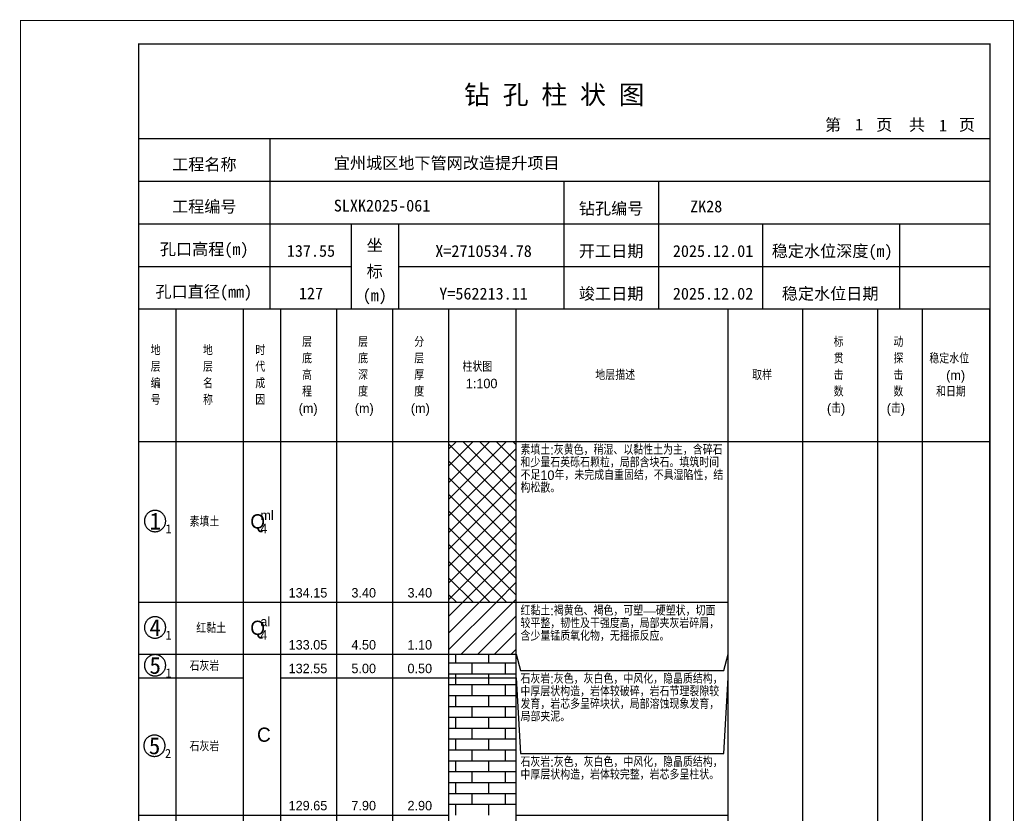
# Model space of a CAD drawing. Header units: millimetres. Extents: x 12489 to 89920, y 4630 to 4927.
# Drawn here: x 44389.3 to 44599.6, y 4758.7 to 4926.8 of the extents above; entities that cross this region are included whole.
import ezdxf
from ezdxf.enums import TextEntityAlignment as Align

# ---------------------------------------------------------------- set-up
doc = ezdxf.new("R2010")
doc.units = ezdxf.units.MM
doc.layers.add('ZZT_TC', color=7, linetype='Continuous')
doc.styles.add('成果图图块', font='', dxfattribs={"height": 2.5})
doc.styles.add('成果图模板', font='')
doc.styles.add('成果图模板标题', font='simhei.ttf')
doc.styles.add('成果图表体', font='Comfont.shx', dxfattribs={"height": 2, "bigfont": 'Hztxt12a.shx'})
doc.styles.get('成果图图块').set_extended_font_data('FangSong_GB2312')
doc.styles.get('成果图模板').set_extended_font_data('FangSong_GB2312')
pattern_1 = [(0, (0, 0), (0, 2.3), []), (90, (0, 0), (-3.5, 2.3), [2.3, -2.3])]

# ---------------------------------------------------------------- blocks, each defined once
blk = doc.blocks.new('DCBH-1-1-1263', base_point=(0.3, -0.11))
at = {"layer": 'ZZT_TC', "color": 7}
blk.add_polyline3d([(-0.19, 2.31, 0), (-0.3, 2.31, 0), (-0.41, 2.3, 0), (-0.52, 2.29, 0), (-0.63, 2.27, 0), (-0.73, 2.24, 0), (-0.84, 2.21, 0), (-0.95, 2.18, 0), (-1.05, 2.14, 0), (-1.15, 2.09, 0), (-1.25, 2.04, 0), (-1.35, 1.99, 0), (-1.44, 1.93, 0), (-1.53, 1.87, 0), (-1.62, 1.8, 0), (-1.7, 1.73, 0), (-1.78, 1.65, 0), (-1.86, 1.57, 0), (-1.93, 1.49, 0), (-2, 1.4, 0), (-2.06, 1.31, 0), (-2.12, 1.22, 0), (-2.17, 1.12, 0), (-2.22, 1.02, 0), (-2.27, 0.92, 0), (-2.31, 0.82, 0), (-2.34, 0.71, 0), (-2.37, 0.61, 0), (-2.4, 0.5, 0), (-2.41, 0.39, 0), (-2.43, 0.28, 0), (-2.44, 0.17, 0), (-2.44, 0.06, 0), (-2.44, -0.05, 0), (-2.43, -0.16, 0), (-2.41, -0.27, 0), (-2.4, -0.38, 0), (-2.37, -0.49, 0), (-2.34, -0.6, 0), (-2.31, -0.7, 0), (-2.27, -0.8, 0), (-2.22, -0.9, 0), (-2.17, -1, 0), (-2.12, -1.1, 0), (-2.06, -1.19, 0), (-2, -1.28, 0), (-1.93, -1.37, 0), (-1.86, -1.45, 0), (-1.78, -1.53, 0), (-1.7, -1.61, 0), (-1.62, -1.68, 0), (-1.53, -1.75, 0), (-1.44, -1.81, 0), (-1.35, -1.87, 0), (-1.25, -1.93, 0), (-1.15, -1.98, 0), (-1.05, -2.02, 0), (-0.95, -2.06, 0), (-0.84, -2.1, 0), (-0.73, -2.13, 0), (-0.63, -2.15, 0), (-0.52, -2.17, 0), (-0.41, -2.18, 0), (-0.3, -2.19, 0), (-0.19, -2.19, 0), (-0.08, -2.19, 0), (0.03, -2.18, 0), (0.14, -2.17, 0), (0.25, -2.15, 0), (0.36, -2.13, 0), (0.47, -2.1, 0), (0.57, -2.06, 0), (0.67, -2.02, 0), (0.77, -1.98, 0), (0.87, -1.93, 0), (0.97, -1.87, 0), (1.06, -1.81, 0), (1.15, -1.75, 0), (1.24, -1.68, 0), (1.32, -1.61, 0), (1.4, -1.53, 0), (1.48, -1.45, 0), (1.55, -1.37, 0), (1.62, -1.28, 0), (1.68, -1.19, 0), (1.74, -1.1, 0), (1.8, -1, 0), (1.85, -0.9, 0), (1.89, -0.8, 0), (1.93, -0.7, 0), (1.97, -0.6, 0), (2, -0.49, 0), (2.02, -0.38, 0), (2.04, -0.27, 0), (2.05, -0.16, 0), (2.06, -0.05, 0), (2.06, 0.06, 0), (2.06, 0.17, 0), (2.05, 0.28, 0), (2.04, 0.39, 0), (2.02, 0.5, 0), (2, 0.61, 0), (1.97, 0.71, 0), (1.93, 0.82, 0), (1.89, 0.92, 0), (1.85, 1.02, 0), (1.8, 1.12, 0), (1.74, 1.22, 0), (1.68, 1.31, 0), (1.62, 1.4, 0), (1.55, 1.49, 0), (1.48, 1.57, 0), (1.4, 1.65, 0), (1.32, 1.73, 0), (1.24, 1.8, 0), (1.15, 1.87, 0), (1.06, 1.93, 0), (0.97, 1.99, 0), (0.87, 2.04, 0), (0.77, 2.09, 0), (0.67, 2.14, 0), (0.57, 2.18, 0), (0.47, 2.21, 0), (0.36, 2.24, 0), (0.25, 2.27, 0), (0.14, 2.29, 0), (0.03, 2.3, 0), (-0.08, 2.31, 0), (-0.19, 2.31, 0)], dxfattribs=at)
at = {"style": '成果图图块'}
blk.add_text('1', height=3.57, dxfattribs=at).set_placement((-0.16, -1.74), align=Align.CENTER)
blk.add_text('1', height=1.91, dxfattribs=at).set_placement((2.03, -2.53))
blk = doc.blocks.new('DCBH-1-1-1264', base_point=(0.3, -0.11))
at = {"layer": 'ZZT_TC', "color": 7}
blk.add_polyline3d([(-0.19, 2.31, 0), (-0.3, 2.31, 0), (-0.41, 2.3, 0), (-0.52, 2.29, 0), (-0.63, 2.27, 0), (-0.73, 2.24, 0), (-0.84, 2.21, 0), (-0.95, 2.18, 0), (-1.05, 2.14, 0), (-1.15, 2.09, 0), (-1.25, 2.04, 0), (-1.35, 1.99, 0), (-1.44, 1.93, 0), (-1.53, 1.87, 0), (-1.62, 1.8, 0), (-1.7, 1.73, 0), (-1.78, 1.65, 0), (-1.86, 1.57, 0), (-1.93, 1.49, 0), (-2, 1.4, 0), (-2.06, 1.31, 0), (-2.12, 1.22, 0), (-2.17, 1.12, 0), (-2.22, 1.02, 0), (-2.27, 0.92, 0), (-2.31, 0.82, 0), (-2.34, 0.71, 0), (-2.37, 0.61, 0), (-2.4, 0.5, 0), (-2.41, 0.39, 0), (-2.43, 0.28, 0), (-2.44, 0.17, 0), (-2.44, 0.06, 0), (-2.44, -0.05, 0), (-2.43, -0.16, 0), (-2.41, -0.27, 0), (-2.4, -0.38, 0), (-2.37, -0.49, 0), (-2.34, -0.6, 0), (-2.31, -0.7, 0), (-2.27, -0.8, 0), (-2.22, -0.9, 0), (-2.17, -1, 0), (-2.12, -1.1, 0), (-2.06, -1.19, 0), (-2, -1.28, 0), (-1.93, -1.37, 0), (-1.86, -1.45, 0), (-1.78, -1.53, 0), (-1.7, -1.61, 0), (-1.62, -1.68, 0), (-1.53, -1.75, 0), (-1.44, -1.81, 0), (-1.35, -1.87, 0), (-1.25, -1.93, 0), (-1.15, -1.98, 0), (-1.05, -2.02, 0), (-0.95, -2.06, 0), (-0.84, -2.1, 0), (-0.73, -2.13, 0), (-0.63, -2.15, 0), (-0.52, -2.17, 0), (-0.41, -2.18, 0), (-0.3, -2.19, 0), (-0.19, -2.19, 0), (-0.08, -2.19, 0), (0.03, -2.18, 0), (0.14, -2.17, 0), (0.25, -2.15, 0), (0.36, -2.13, 0), (0.47, -2.1, 0), (0.57, -2.06, 0), (0.67, -2.02, 0), (0.77, -1.98, 0), (0.87, -1.93, 0), (0.97, -1.87, 0), (1.06, -1.81, 0), (1.15, -1.75, 0), (1.24, -1.68, 0), (1.32, -1.61, 0), (1.4, -1.53, 0), (1.48, -1.45, 0), (1.55, -1.37, 0), (1.62, -1.28, 0), (1.68, -1.19, 0), (1.74, -1.1, 0), (1.8, -1, 0), (1.85, -0.9, 0), (1.89, -0.8, 0), (1.93, -0.7, 0), (1.97, -0.6, 0), (2, -0.49, 0), (2.02, -0.38, 0), (2.04, -0.27, 0), (2.05, -0.16, 0), (2.06, -0.05, 0), (2.06, 0.06, 0), (2.06, 0.17, 0), (2.05, 0.28, 0), (2.04, 0.39, 0), (2.02, 0.5, 0), (2, 0.61, 0), (1.97, 0.71, 0), (1.93, 0.82, 0), (1.89, 0.92, 0), (1.85, 1.02, 0), (1.8, 1.12, 0), (1.74, 1.22, 0), (1.68, 1.31, 0), (1.62, 1.4, 0), (1.55, 1.49, 0), (1.48, 1.57, 0), (1.4, 1.65, 0), (1.32, 1.73, 0), (1.24, 1.8, 0), (1.15, 1.87, 0), (1.06, 1.93, 0), (0.97, 1.99, 0), (0.87, 2.04, 0), (0.77, 2.09, 0), (0.67, 2.14, 0), (0.57, 2.18, 0), (0.47, 2.21, 0), (0.36, 2.24, 0), (0.25, 2.27, 0), (0.14, 2.29, 0), (0.03, 2.3, 0), (-0.08, 2.31, 0), (-0.19, 2.31, 0)], dxfattribs=at)
at = {"style": '成果图图块'}
blk.add_text('4', height=3.57, dxfattribs=at).set_placement((-0.16, -1.74), align=Align.CENTER)
blk.add_text('1', height=1.91, dxfattribs=at).set_placement((2.03, -2.53))
blk = doc.blocks.new('DCBH-1-1-1265', base_point=(0.3, -0.11))
at = {"layer": 'ZZT_TC', "color": 7}
blk.add_polyline3d([(-0.19, 2.31, 0), (-0.3, 2.31, 0), (-0.41, 2.3, 0), (-0.52, 2.29, 0), (-0.63, 2.27, 0), (-0.73, 2.24, 0), (-0.84, 2.21, 0), (-0.95, 2.18, 0), (-1.05, 2.14, 0), (-1.15, 2.09, 0), (-1.25, 2.04, 0), (-1.35, 1.99, 0), (-1.44, 1.93, 0), (-1.53, 1.87, 0), (-1.62, 1.8, 0), (-1.7, 1.73, 0), (-1.78, 1.65, 0), (-1.86, 1.57, 0), (-1.93, 1.49, 0), (-2, 1.4, 0), (-2.06, 1.31, 0), (-2.12, 1.22, 0), (-2.17, 1.12, 0), (-2.22, 1.02, 0), (-2.27, 0.92, 0), (-2.31, 0.82, 0), (-2.34, 0.71, 0), (-2.37, 0.61, 0), (-2.4, 0.5, 0), (-2.41, 0.39, 0), (-2.43, 0.28, 0), (-2.44, 0.17, 0), (-2.44, 0.06, 0), (-2.44, -0.05, 0), (-2.43, -0.16, 0), (-2.41, -0.27, 0), (-2.4, -0.38, 0), (-2.37, -0.49, 0), (-2.34, -0.6, 0), (-2.31, -0.7, 0), (-2.27, -0.8, 0), (-2.22, -0.9, 0), (-2.17, -1, 0), (-2.12, -1.1, 0), (-2.06, -1.19, 0), (-2, -1.28, 0), (-1.93, -1.37, 0), (-1.86, -1.45, 0), (-1.78, -1.53, 0), (-1.7, -1.61, 0), (-1.62, -1.68, 0), (-1.53, -1.75, 0), (-1.44, -1.81, 0), (-1.35, -1.87, 0), (-1.25, -1.93, 0), (-1.15, -1.98, 0), (-1.05, -2.02, 0), (-0.95, -2.06, 0), (-0.84, -2.1, 0), (-0.73, -2.13, 0), (-0.63, -2.15, 0), (-0.52, -2.17, 0), (-0.41, -2.18, 0), (-0.3, -2.19, 0), (-0.19, -2.19, 0), (-0.08, -2.19, 0), (0.03, -2.18, 0), (0.14, -2.17, 0), (0.25, -2.15, 0), (0.36, -2.13, 0), (0.47, -2.1, 0), (0.57, -2.06, 0), (0.67, -2.02, 0), (0.77, -1.98, 0), (0.87, -1.93, 0), (0.97, -1.87, 0), (1.06, -1.81, 0), (1.15, -1.75, 0), (1.24, -1.68, 0), (1.32, -1.61, 0), (1.4, -1.53, 0), (1.48, -1.45, 0), (1.55, -1.37, 0), (1.62, -1.28, 0), (1.68, -1.19, 0), (1.74, -1.1, 0), (1.8, -1, 0), (1.85, -0.9, 0), (1.89, -0.8, 0), (1.93, -0.7, 0), (1.97, -0.6, 0), (2, -0.49, 0), (2.02, -0.38, 0), (2.04, -0.27, 0), (2.05, -0.16, 0), (2.06, -0.05, 0), (2.06, 0.06, 0), (2.06, 0.17, 0), (2.05, 0.28, 0), (2.04, 0.39, 0), (2.02, 0.5, 0), (2, 0.61, 0), (1.97, 0.71, 0), (1.93, 0.82, 0), (1.89, 0.92, 0), (1.85, 1.02, 0), (1.8, 1.12, 0), (1.74, 1.22, 0), (1.68, 1.31, 0), (1.62, 1.4, 0), (1.55, 1.49, 0), (1.48, 1.57, 0), (1.4, 1.65, 0), (1.32, 1.73, 0), (1.24, 1.8, 0), (1.15, 1.87, 0), (1.06, 1.93, 0), (0.97, 1.99, 0), (0.87, 2.04, 0), (0.77, 2.09, 0), (0.67, 2.14, 0), (0.57, 2.18, 0), (0.47, 2.21, 0), (0.36, 2.24, 0), (0.25, 2.27, 0), (0.14, 2.29, 0), (0.03, 2.3, 0), (-0.08, 2.31, 0), (-0.19, 2.31, 0)], dxfattribs=at)
at = {"style": '成果图图块'}
blk.add_text('5', height=3.57, dxfattribs=at).set_placement((-0.16, -1.74), align=Align.CENTER)
blk.add_text('1', height=1.91, dxfattribs=at).set_placement((2.03, -2.53))
blk = doc.blocks.new('DCBH-1-1-1266', base_point=(0.43, -0.11))
at = {"layer": 'ZZT_TC', "color": 7}
blk.add_polyline3d([(-0.19, 2.31, 0), (-0.3, 2.31, 0), (-0.41, 2.3, 0), (-0.52, 2.29, 0), (-0.63, 2.27, 0), (-0.73, 2.24, 0), (-0.84, 2.21, 0), (-0.95, 2.18, 0), (-1.05, 2.14, 0), (-1.15, 2.09, 0), (-1.25, 2.04, 0), (-1.35, 1.99, 0), (-1.44, 1.93, 0), (-1.53, 1.87, 0), (-1.62, 1.8, 0), (-1.7, 1.73, 0), (-1.78, 1.65, 0), (-1.86, 1.57, 0), (-1.93, 1.49, 0), (-2, 1.4, 0), (-2.06, 1.31, 0), (-2.12, 1.22, 0), (-2.17, 1.12, 0), (-2.22, 1.02, 0), (-2.27, 0.92, 0), (-2.31, 0.82, 0), (-2.34, 0.71, 0), (-2.37, 0.61, 0), (-2.4, 0.5, 0), (-2.41, 0.39, 0), (-2.43, 0.28, 0), (-2.44, 0.17, 0), (-2.44, 0.06, 0), (-2.44, -0.05, 0), (-2.43, -0.16, 0), (-2.41, -0.27, 0), (-2.4, -0.38, 0), (-2.37, -0.49, 0), (-2.34, -0.6, 0), (-2.31, -0.7, 0), (-2.27, -0.8, 0), (-2.22, -0.9, 0), (-2.17, -1, 0), (-2.12, -1.1, 0), (-2.06, -1.19, 0), (-2, -1.28, 0), (-1.93, -1.37, 0), (-1.86, -1.45, 0), (-1.78, -1.53, 0), (-1.7, -1.61, 0), (-1.62, -1.68, 0), (-1.53, -1.75, 0), (-1.44, -1.81, 0), (-1.35, -1.87, 0), (-1.25, -1.93, 0), (-1.15, -1.98, 0), (-1.05, -2.02, 0), (-0.95, -2.06, 0), (-0.84, -2.1, 0), (-0.73, -2.13, 0), (-0.63, -2.15, 0), (-0.52, -2.17, 0), (-0.41, -2.18, 0), (-0.3, -2.19, 0), (-0.19, -2.19, 0), (-0.08, -2.19, 0), (0.03, -2.18, 0), (0.14, -2.17, 0), (0.25, -2.15, 0), (0.36, -2.13, 0), (0.47, -2.1, 0), (0.57, -2.06, 0), (0.67, -2.02, 0), (0.77, -1.98, 0), (0.87, -1.93, 0), (0.97, -1.87, 0), (1.06, -1.81, 0), (1.15, -1.75, 0), (1.24, -1.68, 0), (1.32, -1.61, 0), (1.4, -1.53, 0), (1.48, -1.45, 0), (1.55, -1.37, 0), (1.62, -1.28, 0), (1.68, -1.19, 0), (1.74, -1.1, 0), (1.8, -1, 0), (1.85, -0.9, 0), (1.89, -0.8, 0), (1.93, -0.7, 0), (1.97, -0.6, 0), (2, -0.49, 0), (2.02, -0.38, 0), (2.04, -0.27, 0), (2.05, -0.16, 0), (2.06, -0.05, 0), (2.06, 0.06, 0), (2.06, 0.17, 0), (2.05, 0.28, 0), (2.04, 0.39, 0), (2.02, 0.5, 0), (2, 0.61, 0), (1.97, 0.71, 0), (1.93, 0.82, 0), (1.89, 0.92, 0), (1.85, 1.02, 0), (1.8, 1.12, 0), (1.74, 1.22, 0), (1.68, 1.31, 0), (1.62, 1.4, 0), (1.55, 1.49, 0), (1.48, 1.57, 0), (1.4, 1.65, 0), (1.32, 1.73, 0), (1.24, 1.8, 0), (1.15, 1.87, 0), (1.06, 1.93, 0), (0.97, 1.99, 0), (0.87, 2.04, 0), (0.77, 2.09, 0), (0.67, 2.14, 0), (0.57, 2.18, 0), (0.47, 2.21, 0), (0.36, 2.24, 0), (0.25, 2.27, 0), (0.14, 2.29, 0), (0.03, 2.3, 0), (-0.08, 2.31, 0), (-0.19, 2.31, 0)], dxfattribs=at)
at = {"style": '成果图图块'}
blk.add_text('5', height=3.57, dxfattribs=at).set_placement((-0.16, -1.74), align=Align.CENTER)
blk.add_text('2', height=1.91, dxfattribs=at).set_placement((2.03, -2.53))
blk = doc.blocks.new('钻孔柱状图路桥昇龙制图梁世成校核莫家里.dwg146', base_point=(25, 236))
for p, q in [((52.82, 236), (52.82, 272)), ((25, 263), (205, 263)), ((115, 236), (115, 263)), ((135, 236), (135, 263)), ((25, 254), (205, 254)), ((70, 236), (70, 254)), ((80, 236), (80, 254)), ((157, 236), (157, 254)), ((185.95, 236), (185.95, 254)), ((25, 245), (70, 245)), ((80, 245), (205, 245))]:
    blk.add_line(p, q)
for points, const_width in [([(0, 0), (210, 0), (210, 297), (0, 297)], 0.25), ([(25, 5), (205, 5), (205, 292), (25, 292)], 0.3)]:
    blk.add_lwpolyline(points, close=True, dxfattribs=dict(const_width=const_width))
at = {"const_width": 0.3}
for points in [[(25, 272), (205, 272)], [(25, 236), (205, 236)]]:
    blk.add_lwpolyline(points, dxfattribs=at)
for s, height, style, p in [('钻 孔 柱 状 图', 4, '成果图模板标题', (93.8, 279.31)), ('第', 2.5, '成果图模板', (170.12, 273.7)), ('页', 2.5, '成果图模板', (180.96, 273.7)), ('共', 2.5, '成果图模板', (187.88, 273.7)), ('页', 2.5, '成果图模板', (198.44, 273.7)), ('工程名称', 2.5, '成果图模板', (32.07, 265.32)), ('宜州城区地下管网改造提升项目', 2.5, '成果图模板', (66.26, 265.61)), ('工程编号', 2.5, '成果图模板', (32.05, 256.41)), ('SLXK2025-061', 2.5, '成果图模板', (66.26, 256.61)), ('钻孔编号', 2.5, '成果图模板', (118.08, 256)), ('ZK28', 2.5, '成果图模板', (141.61, 256.43)), ('孔口高程(m)', 2.5, '成果图模板', (29.48, 247.41)), ('坐', 2.5, '成果图模板', (73.21, 248.24)), ('开工日期', 2.5, '成果图模板', (118.08, 247)), ('稳定水位深度(m)', 2.5, '成果图模板', (158.86, 247)), ('标', 2.5, '成果图模板', (73.21, 242.7)), ('孔口直径(mm)', 2.5, '成果图模板', (28.54, 238.41)), ('(m) ', 2.5, '成果图模板', (72.38, 237.65)), ('竣工日期', 2.5, '成果图模板', (118.08, 238)), ('稳定水位日期', 2.5, '成果图模板', (160.99, 238))]:
    blk.add_text(s, height=height, dxfattribs=dict(style=style)).set_placement(p)
at = {"style": '成果图模板'}
for s, p in [('1', (177.35, 273.74)), ('1', (195.08, 273.53)), ('137.55', (61.43, 247.04)), ('X=2710534.78', (97.92, 247)), ('2025.12.01', (146.46, 247)), ('127', (61.43, 238.04)), ('Y=562213.11', (97.92, 238)), ('2025.12.02', (146.46, 238))]:
    blk.add_text(s, height=2.5, dxfattribs=at).set_placement(p, align=Align.CENTER)

msp = doc.modelspace()

# ---------------------------------------------------------------- hatches: boundary and pattern name
at = {"linetype": 'Continuous'}
h = msp.add_hatch(dxfattribs=at)
h.set_pattern_fill('GKSTT', scale=0.5, style=0, pattern_type=2)
h.set_pattern_definition([(45, (0, 0), (-1.76776695, 1.76776695), []), (135, (0, 0), (-1.76776695, -1.76776695), [])])
h.paths.add_polyline_path([(44480.06, 4803.71), (44494.29, 4803.71), (44494.29, 4837.71), (44480.06, 4837.71)])
h = msp.add_hatch(dxfattribs=at)
h.set_pattern_fill('GKNXT', scale=0.5, style=0, pattern_type=2)
h.set_pattern_definition([(45, (0, 0), (-1.76776695, 1.76776695), [])])
h.paths.add_polyline_path([(44480.06, 4792.71), (44494.29, 4792.71), (44494.29, 4803.71), (44480.06, 4803.71)])
h = msp.add_hatch(dxfattribs=at)
h.set_pattern_fill('GKSHY', scale=0.5, style=0, pattern_type=2)
h.set_pattern_definition(pattern_1)
h.paths.add_polyline_path([(44480.06, 4787.71), (44494.29, 4787.71), (44494.29, 4792.71), (44480.06, 4792.71)])
h = msp.add_hatch(dxfattribs=at)
h.set_pattern_fill('GKSHY', scale=0.5, style=0, pattern_type=2)
h.set_pattern_definition(pattern_1)
h.paths.add_polyline_path([(44480.06, 4758.71), (44494.29, 4758.71), (44494.29, 4787.71), (44480.06, 4787.71)])

# ---------------------------------------------------------------- linework, layer by layer
at = {"color": 0}
for p, q in [((44414.45, 4837.71), (44422.35, 4837.71)), ((44414.45, 4803.71), (44414.45, 4837.71)), ((44422.35, 4803.71), (44422.35, 4837.71)), ((44414.45, 4803.71), (44422.35, 4803.71)), ((44414.45, 4803.71), (44422.35, 4803.71)), ((44414.45, 4792.71), (44414.45, 4803.71)), ((44422.35, 4792.71), (44422.35, 4803.71)), ((44414.45, 4792.71), (44422.35, 4792.71)), ((44414.45, 4792.71), (44422.35, 4792.71)), ((44414.45, 4787.71), (44414.45, 4792.71)), ((44422.35, 4787.71), (44422.35, 4792.71)), ((44414.45, 4787.71), (44422.35, 4787.71)), ((44414.45, 4787.71), (44422.35, 4787.71)), ((44414.45, 4758.71), (44414.45, 4787.71)), ((44422.35, 4758.71), (44422.35, 4787.71)), ((44414.45, 4758.71), (44422.35, 4758.71))]:
    msp.add_line(p, q, dxfattribs=at)
for points in [[(44414.45, 4865.71), (44422.35, 4865.71)], [(44414.45, 4837.71), (44414.45, 4865.71)], [(44422.35, 4837.71), (44422.35, 4865.71)], [(44422.35, 4865.71), (44436.58, 4865.71)], [(44422.35, 4837.71), (44422.35, 4865.71)], [(44436.58, 4837.71), (44436.58, 4865.71)], [(44436.58, 4865.71), (44444.49, 4865.71)], [(44436.58, 4837.71), (44436.58, 4865.71)], [(44444.49, 4837.71), (44444.49, 4865.71)], [(44444.49, 4865.71), (44456.35, 4865.71)], [(44444.49, 4837.71), (44444.49, 4865.71)], [(44456.35, 4837.71), (44456.35, 4865.71)], [(44456.35, 4865.71), (44468.2, 4865.71)], [(44456.35, 4837.71), (44456.35, 4865.71)], [(44468.2, 4837.71), (44468.2, 4865.71)], [(44468.2, 4865.71), (44480.06, 4865.71)], [(44468.2, 4837.71), (44468.2, 4865.71)], [(44480.06, 4837.71), (44480.06, 4865.71)], [(44480.06, 4865.71), (44494.29, 4865.71)], [(44480.06, 4837.71), (44480.06, 4865.71)], [(44494.29, 4837.71), (44494.29, 4865.71)], [(44494.29, 4865.71), (44539.11, 4865.71)], [(44494.29, 4837.71), (44494.29, 4865.71)], [(44539.11, 4837.71), (44539.11, 4865.71)], [(44539.11, 4865.71), (44554.92, 4865.71)], [(44539.11, 4837.71), (44539.11, 4865.71)], [(44554.92, 4837.71), (44554.92, 4865.71)], [(44554.92, 4865.71), (44570.73, 4865.71)], [(44554.92, 4837.71), (44554.92, 4865.71)], [(44570.73, 4837.71), (44570.73, 4865.71)], [(44570.73, 4865.71), (44580.22, 4865.71)], [(44570.73, 4837.71), (44570.73, 4865.71)], [(44580.22, 4837.71), (44580.22, 4865.71)], [(44580.22, 4865.71), (44594.45, 4865.71)], [(44580.22, 4837.71), (44580.22, 4865.71)], [(44594.45, 4837.71), (44594.45, 4865.71)], [(44414.45, 4837.71), (44422.35, 4837.71)], [(44414.45, 4643.71), (44414.45, 4837.71)], [(44414.45, 4837.71), (44422.35, 4837.71)], [(44422.35, 4643.71), (44422.35, 4837.71)], [(44422.35, 4837.71), (44436.58, 4837.71)], [(44422.35, 4643.71), (44422.35, 4837.71)], [(44422.35, 4837.71), (44436.58, 4837.71)], [(44422.35, 4837.71), (44436.58, 4837.71)], [(44422.35, 4803.71), (44422.35, 4837.71)], [(44436.58, 4643.71), (44436.58, 4837.71)], [(44436.58, 4803.71), (44436.58, 4837.71)], [(44436.58, 4837.71), (44444.49, 4837.71)], [(44436.58, 4643.71), (44436.58, 4837.71)], [(44436.58, 4837.71), (44444.49, 4837.71)], [(44436.58, 4837.71), (44444.49, 4837.71)], [(44436.58, 4803.71), (44436.58, 4837.71)], [(44444.49, 4643.71), (44444.49, 4837.71)], [(44444.49, 4803.71), (44444.49, 4837.71)], [(44444.49, 4837.71), (44456.35, 4837.71)], [(44444.49, 4643.71), (44444.49, 4837.71)], [(44444.49, 4837.71), (44456.35, 4837.71)], [(44444.49, 4837.71), (44456.35, 4837.71)], [(44444.49, 4803.71), (44444.49, 4837.71)], [(44456.35, 4643.71), (44456.35, 4837.71)], [(44456.35, 4803.71), (44456.35, 4837.71)], [(44456.35, 4837.71), (44468.2, 4837.71)], [(44456.35, 4643.71), (44456.35, 4837.71)], [(44456.35, 4837.71), (44468.2, 4837.71)], [(44456.35, 4837.71), (44468.2, 4837.71)], [(44456.35, 4803.71), (44456.35, 4837.71)], [(44468.2, 4643.71), (44468.2, 4837.71)], [(44468.2, 4803.71), (44468.2, 4837.71)], [(44468.2, 4837.71), (44480.06, 4837.71)], [(44468.2, 4643.71), (44468.2, 4837.71)], [(44468.2, 4837.71), (44480.06, 4837.71)], [(44468.2, 4837.71), (44480.06, 4837.71)], [(44468.2, 4803.71), (44468.2, 4837.71)], [(44480.06, 4643.71), (44480.06, 4837.71)], [(44480.06, 4803.71), (44480.06, 4837.71)], [(44480.06, 4837.71), (44494.29, 4837.71)], [(44480.06, 4643.71), (44480.06, 4837.71)], [(44480.06, 4837.71), (44494.29, 4837.71)], [(44494.29, 4643.71), (44494.29, 4837.71)], [(44494.29, 4837.71), (44539.11, 4837.71)], [(44494.29, 4643.71), (44494.29, 4837.71)], [(44494.29, 4837.71), (44539.11, 4837.71)], [(44494.29, 4837.71), (44539.11, 4837.71)], [(44494.29, 4803.71), (44494.29, 4837.71)], [(44539.11, 4643.71), (44539.11, 4837.71)], [(44539.11, 4803.71), (44539.11, 4837.71)], [(44539.11, 4837.71), (44554.92, 4837.71)], [(44539.11, 4643.71), (44539.11, 4837.71)], [(44539.11, 4837.71), (44554.92, 4837.71)], [(44554.92, 4643.71), (44554.92, 4837.71)], [(44554.92, 4837.71), (44570.73, 4837.71)], [(44554.92, 4643.71), (44554.92, 4837.71)], [(44554.92, 4837.71), (44570.73, 4837.71)], [(44570.73, 4643.71), (44570.73, 4837.71)], [(44570.73, 4837.71), (44580.22, 4837.71)], [(44570.73, 4643.71), (44570.73, 4837.71)], [(44570.73, 4837.71), (44580.22, 4837.71)], [(44580.22, 4643.71), (44580.22, 4837.71)], [(44580.22, 4837.71), (44594.45, 4837.71)], [(44580.22, 4643.71), (44580.22, 4837.71)], [(44580.22, 4837.71), (44594.45, 4837.71)], [(44594.45, 4643.71), (44594.45, 4837.71)], [(44422.35, 4803.71), (44436.58, 4803.71)], [(44422.35, 4803.71), (44436.58, 4803.71)], [(44422.35, 4792.71), (44422.35, 4803.71)], [(44436.58, 4792.71), (44436.58, 4803.71)], [(44436.58, 4803.71), (44444.49, 4803.71)], [(44436.58, 4803.71), (44444.49, 4803.71)], [(44436.58, 4792.71), (44436.58, 4803.71)], [(44444.49, 4792.71), (44444.49, 4803.71)], [(44444.49, 4803.71), (44456.35, 4803.71)], [(44444.49, 4803.71), (44456.35, 4803.71)], [(44444.49, 4792.71), (44444.49, 4803.71)], [(44456.35, 4792.71), (44456.35, 4803.71)], [(44456.35, 4803.71), (44468.2, 4803.71)], [(44456.35, 4803.71), (44468.2, 4803.71)], [(44456.35, 4792.71), (44456.35, 4803.71)], [(44468.2, 4792.71), (44468.2, 4803.71)], [(44468.2, 4803.71), (44480.06, 4803.71)], [(44468.2, 4803.71), (44480.06, 4803.71)], [(44468.2, 4792.71), (44468.2, 4803.71)], [(44480.06, 4792.71), (44480.06, 4803.71)], [(44494.29, 4803.71), (44539.11, 4803.71)], [(44494.29, 4792.71), (44494.29, 4803.71)], [(44539.11, 4792.71), (44539.11, 4803.71)], [(44422.35, 4792.71), (44436.58, 4792.71)], [(44422.35, 4792.71), (44436.58, 4792.71)], [(44422.35, 4787.71), (44422.35, 4792.71)], [(44436.58, 4787.71), (44436.58, 4792.71)], [(44436.58, 4792.71), (44444.49, 4792.71)], [(44436.58, 4792.71), (44444.49, 4792.71)], [(44436.58, 4758.71), (44436.58, 4792.71)], [(44444.49, 4758.71), (44444.49, 4792.71)], [(44444.49, 4792.71), (44456.35, 4792.71)], [(44444.49, 4792.71), (44456.35, 4792.71)], [(44444.49, 4787.71), (44444.49, 4792.71)], [(44456.35, 4787.71), (44456.35, 4792.71)], [(44456.35, 4792.71), (44468.2, 4792.71)], [(44456.35, 4792.71), (44468.2, 4792.71)], [(44456.35, 4787.71), (44456.35, 4792.71)], [(44468.2, 4787.71), (44468.2, 4792.71)], [(44468.2, 4792.71), (44480.06, 4792.71)], [(44468.2, 4792.71), (44480.06, 4792.71)], [(44468.2, 4787.71), (44468.2, 4792.71)], [(44480.06, 4787.71), (44480.06, 4792.71)], [(44494.29, 4792.71), (44495.19, 4789.31)], [(44494.29, 4787.71), (44494.29, 4792.71)], [(44538.22, 4789.31), (44539.11, 4792.71)], [(44539.11, 4787.71), (44539.11, 4792.71)], [(44422.35, 4787.71), (44436.58, 4787.71)], [(44422.35, 4787.71), (44436.58, 4787.71)], [(44422.35, 4758.71), (44422.35, 4787.71)], [(44436.58, 4758.71), (44436.58, 4787.71)], [(44444.49, 4787.71), (44456.35, 4787.71)], [(44444.49, 4787.71), (44456.35, 4787.71)], [(44444.49, 4758.71), (44444.49, 4787.71)], [(44456.35, 4758.71), (44456.35, 4787.71)], [(44456.35, 4787.71), (44468.2, 4787.71)], [(44456.35, 4787.71), (44468.2, 4787.71)], [(44456.35, 4758.71), (44456.35, 4787.71)], [(44468.2, 4758.71), (44468.2, 4787.71)], [(44468.2, 4787.71), (44480.06, 4787.71)], [(44468.2, 4787.71), (44480.06, 4787.71)], [(44468.2, 4758.71), (44468.2, 4787.71)], [(44480.06, 4758.71), (44480.06, 4787.71)], [(44494.29, 4787.71), (44495.19, 4771.71)], [(44494.29, 4758.71), (44494.29, 4787.71)], [(44495.19, 4789.31), (44538.22, 4789.31)], [(44538.22, 4771.71), (44539.11, 4787.71)], [(44539.11, 4758.71), (44539.11, 4787.71)], [(44495.19, 4771.71), (44538.22, 4771.71)], [(44422.35, 4758.71), (44436.58, 4758.71)], [(44436.58, 4758.71), (44444.49, 4758.71)], [(44444.49, 4758.71), (44456.35, 4758.71)], [(44456.35, 4758.71), (44468.2, 4758.71)], [(44468.2, 4758.71), (44480.06, 4758.71)], [(44494.29, 4758.71), (44539.11, 4758.71)]]:
    msp.add_lwpolyline(points, dxfattribs=at)
at = {"color": 7, "flags": 128}
for points in [[(44480.06, 4803.71), (44494.29, 4803.71)], [(44480.06, 4792.71), (44494.29, 4792.71)], [(44480.06, 4787.71), (44494.29, 4787.71)]]:
    msp.add_lwpolyline(points, dxfattribs=at)

# ---------------------------------------------------------------- block references
for name, p in [('钻孔柱状图路桥昇龙制图梁世成校核莫家里.dwg146', (44414.45, 4865.71)), ('DCBH-1-1-1263', (44418.4, 4820.71)), ('DCBH-1-1-1264', (44418.4, 4798.21)), ('DCBH-1-1-1265', (44418.4, 4790.21)), ('DCBH-1-1-1266', (44418.4, 4773.21))]:
    msp.add_blockref(name, p)

# ---------------------------------------------------------------- texts
at = {"color": 0, "style": '成果图表体'}
for s, height, p in [('层', 2, (44449, 4857.71)), ('层', 2, (44460.85, 4857.71)), ('分', 2, (44472.71, 4857.71)), ('标', 2, (44561.41, 4857.71)), ('动', 2, (44574.05, 4857.71)), ('地', 2, (44416.98, 4855.96)), ('地', 2, (44428.05, 4855.96)), ('时', 2, (44439.11, 4855.96)), ('底', 2, (44449, 4854.21)), ('底', 2, (44460.85, 4854.21)), ('层', 2, (44472.71, 4854.21)), ('贯', 2, (44561.41, 4854.21)), ('探', 2, (44574.05, 4854.21)), ('稳定水位', 2, (44581.65, 4854.21)), ('层', 2, (44416.98, 4852.46)), ('层', 2, (44428.05, 4852.46)), ('代', 2, (44439.11, 4852.46)), ('高', 2, (44449, 4850.71)), ('深', 2, (44460.85, 4850.71)), ('厚', 2, (44472.71, 4850.71)), ('柱状图', 2, (44482.91, 4852.46)), ('地层描述', 2, (44511.02, 4850.71)), ('取样', 2, (44544.18, 4850.71)), ('击', 2, (44561.41, 4850.71)), ('击', 2, (44574.05, 4850.71)), ('(m)', 2, (44585.2, 4850.71)), ('编', 2, (44416.98, 4848.96)), ('名', 2, (44428.05, 4848.96)), ('成', 2, (44439.11, 4848.96)), ('1:100', 2, (44483.62, 4848.96)), ('程', 2, (44449, 4847.21)), ('度', 2, (44460.85, 4847.21)), ('度', 2, (44472.71, 4847.21)), ('数', 2, (44561.41, 4847.21)), ('数', 2, (44574.05, 4847.21)), ('和日期', 2, (44583.07, 4847.21)), ('号', 2, (44416.98, 4845.46)), ('称', 2, (44428.05, 4845.46)), ('因', 2, (44439.11, 4845.46)), ('(m)', 2, (44448.28, 4843.71)), ('(m)', 2, (44460.14, 4843.71)), ('(m)', 2, (44472, 4843.71)), ('(击)', 2, (44559.99, 4843.71)), ('(击)', 2, (44572.63, 4843.71)), ('ml', 2, (44440.18, 4821.11)), ('素填土', 2, (44425.2, 4819.71)), ('Q', 3, (44438.05, 4819.31)), ('4', 2, (44440.18, 4818.31)), ('134.15', 2, (44446.15, 4804.71)), ('3.40', 2, (44459.43, 4804.71)), ('3.40', 2, (44471.29, 4804.71)), ('al', 2, (44440.18, 4798.61)), ('红黏土', 2, (44426.63, 4797.21)), ('Q', 3, (44438.05, 4796.81)), ('4', 2, (44440.18, 4795.81)), ('133.05', 2, (44446.15, 4793.71)), ('4.50', 2, (44459.43, 4793.71)), ('1.10', 2, (44471.29, 4793.71)), ('石灰岩', 2, (44425.2, 4789.21)), ('132.55', 2, (44446.15, 4788.71)), ('5.00', 2, (44459.43, 4788.71)), ('0.50', 2, (44471.29, 4788.71)), ('C', 3, (44439.47, 4774.21)), ('石灰岩', 2, (44425.2, 4772.21)), ('129.65', 2, (44446.15, 4759.71)), ('7.90', 2, (44459.43, 4759.71)), ('2.90', 2, (44471.29, 4759.71))]:
    msp.add_text(s, height=height, dxfattribs=at).set_placement(p)
at = {"color": 0, "char_height": 2, "width": 43.0292, "attachment_point": 1, "line_spacing_factor": 0.8, "style": '成果图表体'}
for s, insert in [('素填土:灰黄色，稍湿、以黏性土为主，含碎石和少量石英砾石颗粒，局部含块石。填筑时间不足10年，未完成自重固结，不具湿陷性，结构松散。', (44495.19, 4836.91)), ('红黏土:褐黄色、褐色，可塑—硬塑状，切面较平整，韧性及干强度高，局部夹灰岩碎屑，含少量锰质氧化物，无摇振反应。', (44495.19, 4802.91)), ('石灰岩:灰色，灰白色，中风化，隐晶质结构，中厚层状构造，岩体较破碎，岩石节理裂隙较发育，岩芯多呈碎块状，局部溶蚀现象发育，局部夹泥。', (44495.19, 4788.51)), ('石灰岩:灰色，灰白色，中风化，隐晶质结构，中厚层状构造，岩体较完整，岩芯多呈柱状。', (44495.19, 4770.91))]:
    msp.add_mtext(s, dxfattribs=dict(at, insert=insert))

doc.saveas('drawing.dxf')
